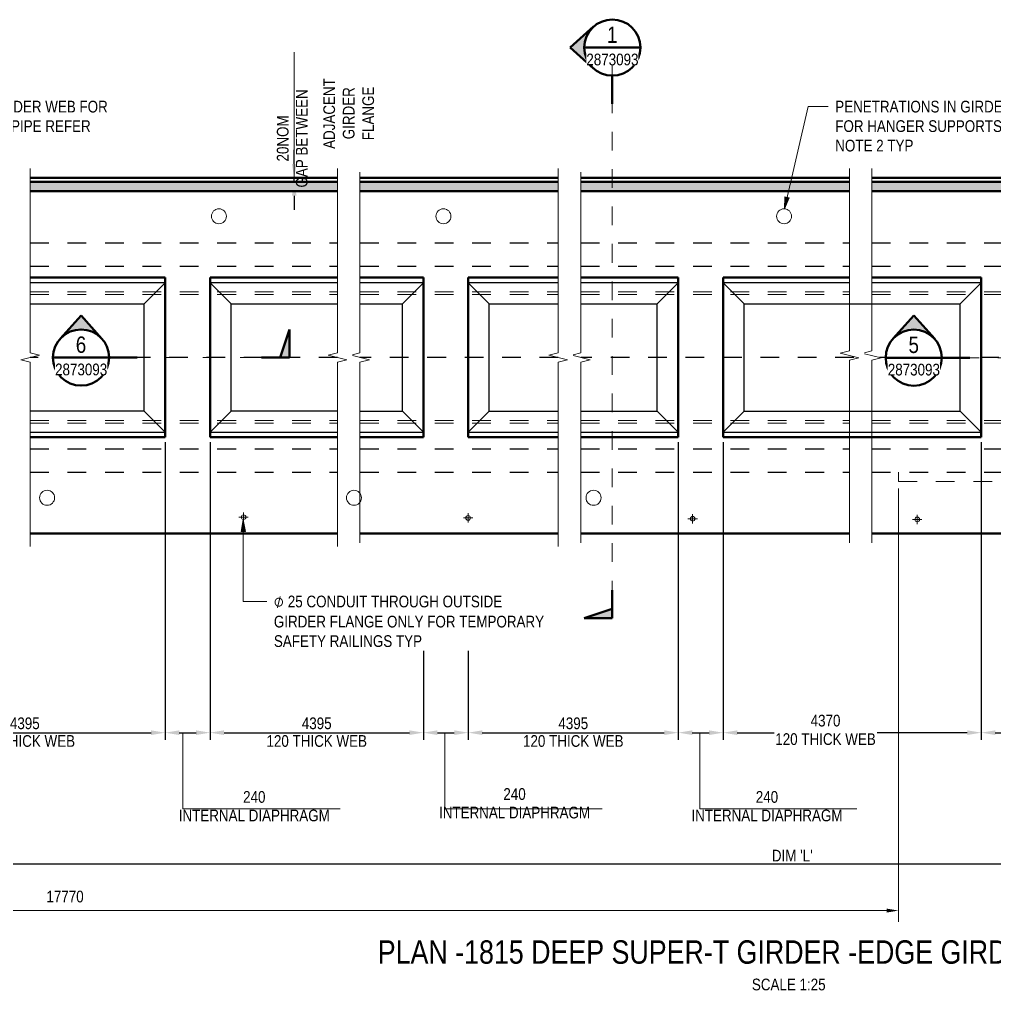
# Model space of a CAD drawing. Header units: metres. Extents: x 17.8 to 37.4, y 3.4 to 57.8.
# Drawn here: x 23.44 to 28.65, y 46.28 to 51.47 of the extents above; entities that cross this region are included whole.
import ezdxf

# ---------------------------------------------------------------- set-up
doc = ezdxf.new("R2010")
doc.units = ezdxf.units.M
for name, pattern in [('Dot_Section Line', [0.02, 0, -0.02]), ('JacobsCenter', [0.015, 0.009, -0.0015, 0.003, -0.0015]), ('JacobsDash', [0.0045, 0.003, -0.0015])]:
    doc.linetypes.add(name, pattern=pattern)
doc.layers.get('Defpoints').update_dxf_attribs({"color": 41})
for name, color, linetype, lineweight in [('A-ANNO-DIMS', 7, 'Continuous', 9), ('A-DETL', 7, 'Continuous', 13), ('A-DETL-GENF', 7, 'Continuous', 9), ('G-ANNO-SYMB', 7, 'Continuous', 9), ('G-ANNO-TEXT', 7, 'Continuous', 9)]:
    doc.layers.add(name, color=color, linetype=linetype, lineweight=lineweight)
doc.styles.add('Arial Narrow', font='ARIALN.TTF', dxfattribs={"height": 0.0625})
doc.styles.add('Arial Narrow_1', font='ARIALN.TTF', dxfattribs={"height": 0.125})
doc.styles.add('Arial Narrow_3', font='ARIALN.TTF', dxfattribs={"height": 0.0875})
doc.styles.add('Segoe UI Symbol', font='seguisym.ttf', dxfattribs={"height": 0.0625})
doc.dimstyles.new('____ddd____', dxfattribs={"dimscale": 0.3048, "dimtxt": 0.063964, "dimasz": 0.246063, "dimexe": 0.123031, "dimexo": 0.082021, "dimgap": 0.04101, "dimtad": 1, "dimdec": 0, "dimlfac": 1000, "dimzin": 0, "dimdsep": 46, "dimtxsty": 'Arial Narrow', "dimsah": 1, "dimcen": 0.09, "dimaunit": 1, "dimadec": 4, "dimazin": 0, "dimtfac": 1, "dimtdec": 4, "dimtix": 1, "dimtmove": 0, "dimatfit": 3, "dimfxl": 1, "dimtvp": 1, "dimtolj": 1, "dimtzin": 0, "dimarcsym": 2})
doc.dimstyles.new('____ddd_____1', dxfattribs={"dimscale": 0.3048, "dimtxt": 0.063964, "dimasz": 0.246063, "dimexe": 0.123031, "dimexo": 0.082021, "dimgap": 0.04101, "dimtad": 1, "dimdec": 0, "dimlfac": 1000, "dimzin": 0, "dimdsep": 46, "dimtxsty": 'Arial Narrow', "dimsah": 1, "dimcen": 0.09, "dimaunit": 1, "dimadec": 4, "dimazin": 0, "dimtfac": 1, "dimtdec": 4, "dimtix": 1, "dimtmove": 2, "dimatfit": 3, "dimfxl": 1, "dimtvp": 1, "dimtolj": 1, "dimtzin": 0, "dimarcsym": 2})
doc.dimstyles.new('Dimension_Standard_O__mm_', dxfattribs={"dimscale": 0.3048, "dimtxt": 0.063964, "dimasz": 0.205052, "dimexe": 0.19685, "dimexo": 0.123031, "dimgap": 0.123031, "dimtad": 1, "dimdec": 0, "dimlfac": 1000, "dimzin": 0, "dimdsep": 46, "dimtxsty": 'Arial Narrow', "dimsah": 1, "dimcen": 0.09, "dimaunit": 1, "dimadec": 4, "dimazin": 0, "dimtfac": 1, "dimtdec": 4, "dimtix": 1, "dimtmove": 0, "dimatfit": 3, "dimfxl": 1, "dimtvp": 1, "dimtfill": 1, "dimtolj": 1, "dimtzin": 0, "dimlwd": 18, "dimlwe": 18, "dimarcsym": 2})

# ---------------------------------------------------------------- blocks, each defined once
blk = doc.blocks.new('CS_DET_BreakLine_ViewScale - Std Break-5073521-DRG-2873092 - 1815 SUPER-T GIRDER_CONCRETE_EDGE GIRDERS_PLAN')
at = {"layer": 'A-DETL-GENF'}
for p, q in [((0.935, 0), (-0.05, 0)), ((0.9475, 0.05), (0.935, 0)), ((0.9725, -0.05), (0.9475, 0.05)), ((0.985, 0), (0.9725, -0.05)), ((1.97, 0), (0.985, 0))]:
    blk.add_line(p, q, dxfattribs=at)
blk = doc.blocks.new('CS_DET_BreakLine_ViewScale - Std Break-6796489-DRG-2873092 - 1815 SUPER-T GIRDER_CONCRETE_EDGE GIRDERS_PLAN')
at = {"layer": 'A-DETL-GENF'}
for p, q in [((-0.05, 0), (0.925, 0)), ((0.925, 0), (0.9375, -0.05)), ((0.9375, -0.05), (0.96, 0.0398)), ((0.965, 0.0398), (0.975, 0)), ((0.975, 0), (1.95, 0))]:
    blk.add_line(p, q, dxfattribs=at)
blk = doc.blocks.new('CS_DET_BreakLine_ViewScale - Std Break-6796490-DRG-2873092 - 1815 SUPER-T GIRDER_CONCRETE_EDGE GIRDERS_PLAN')
at = {"layer": 'A-DETL-GENF'}
for p, q in [((-0.05, 0), (0.925, 0)), ((0.925, 0), (0.9375, -0.05)), ((0.9375, -0.05), (0.9625, 0.05)), ((0.9625, 0.05), (0.975, 0)), ((0.975, 0), (1.95, 0))]:
    blk.add_line(p, q, dxfattribs=at)
blk = doc.blocks.new('CS_DET_BreakLine_ViewScale - Std Break-6796500-DRG-2873092 - 1815 SUPER-T GIRDER_CONCRETE_EDGE GIRDERS_PLAN')
at = {"layer": 'A-DETL-GENF'}
for p, q in [((-0.05, 0), (0.915, 0)), ((0.915, 0), (0.9275, -0.05)), ((0.9275, -0.05), (0.95, 0.0399)), ((0.955, 0.0399), (0.965, 0)), ((0.965, 0), (1.93, 0))]:
    blk.add_line(p, q, dxfattribs=at)
blk = doc.blocks.new('CS_DET_BreakLine_ViewScale - Std Break-6796501-DRG-2873092 - 1815 SUPER-T GIRDER_CONCRETE_EDGE GIRDERS_PLAN')
at = {"layer": 'A-DETL-GENF'}
for p, q in [((-0.05, 0), (0.935, 0)), ((0.935, 0), (0.9475, -0.05)), ((0.9475, -0.05), (0.9725, 0.05)), ((0.9725, 0.05), (0.985, 0)), ((0.985, 0), (1.97, 0))]:
    blk.add_line(p, q, dxfattribs=at)
blk = doc.blocks.new('DIMBLOCK13-DRG-2873092 - 1815 SUPER-T GIRDER_CONCRETE_EDGE GIRDERS_PLAN')
at = {"layer": 'A-ANNO-DIMS', "color": 0, "lineweight": -2, "transparency": 16777216}
for p, q in [((22.7161, 49.2083), (22.7161, 47.6169)), ((24.2161, 49.2083), (24.2161, 47.6169)), ((22.7911, 47.6544), (24.1411, 47.6544))]:
    blk.add_line(p, q, dxfattribs=at)
at = {"layer": 'A-ANNO-DIMS', "color": 0, "transparency": 16777216}
for points in [[(22.7911, 47.6669), (22.7911, 47.6419), (22.7161, 47.6544)], [(24.1411, 47.6669), (24.1411, 47.6419), (24.2161, 47.6544)]]:
    blk.add_solid(points, dxfattribs=at)
at = {"layer": 'Defpoints', "color": 0, "transparency": 16777216}
for p in [(22.7161, 49.2333), (24.2161, 49.2333), (24.2161, 47.6544)]:
    blk.add_point(p, dxfattribs=at)
at = {"layer": 'A-ANNO-DIMS', "color": 0, "transparency": 16777216, "char_height": 0.0625, "width": 0.645736, "attachment_point": 5, "style": 'Arial Narrow'}
for s, insert in [('\\A1;4395\u200e', (23.4661, 47.7041)), ('\\A1;120 THICK WEB', (23.4661, 47.6096))]:
    blk.add_mtext(s, dxfattribs=dict(at, insert=insert))
blk = doc.blocks.new('DIMBLOCK14-DRG-2873092 - 1815 SUPER-T GIRDER_CONCRETE_EDGE GIRDERS_PLAN')
at = {"layer": 'A-ANNO-DIMS', "color": 0, "lineweight": -2, "transparency": 16777216}
for p, q in [((24.2161, 49.2083), (24.2161, 47.6169)), ((24.4561, 49.2083), (24.4561, 47.6169)), ((24.2911, 47.6544), (24.3811, 47.6544))]:
    blk.add_line(p, q, dxfattribs=at)
at = {"layer": 'A-ANNO-DIMS', "color": 0, "transparency": 16777216}
for points in [[(24.2911, 47.6669), (24.2911, 47.6419), (24.2161, 47.6544)], [(24.3811, 47.6669), (24.3811, 47.6419), (24.4561, 47.6544)]]:
    blk.add_solid(points, dxfattribs=at)
at = {"layer": 'Defpoints', "color": 0, "transparency": 16777216}
for p in [(24.2161, 49.2333), (24.4561, 49.2333), (24.4561, 47.6544)]:
    blk.add_point(p, dxfattribs=at)
at = {"layer": 'A-ANNO-DIMS', "color": 0, "transparency": 16777216, "insert": (24.6924, 47.3105), "char_height": 0.0625, "width": 0.971041, "attachment_point": 5, "line_spacing_factor": 0.974696, "style": 'Arial Narrow'}
blk.add_mtext('\\A1;240', dxfattribs=at)
at = {"layer": 'A-ANNO-DIMS', "color": 0, "transparency": 16777216, "insert": (24.6924, 47.2115), "char_height": 0.0625, "width": 0.971041, "attachment_point": 5, "style": 'Arial Narrow'}
blk.add_mtext('\\A1;INTERNAL DIAPHRAGM', dxfattribs=at)
blk = doc.blocks.new('DIMBLOCK15-DRG-2873092 - 1815 SUPER-T GIRDER_CONCRETE_EDGE GIRDERS_PLAN')
at = {"layer": 'A-ANNO-DIMS', "color": 0, "lineweight": -2, "transparency": 16777216}
for p, q in [((24.4561, 49.2083), (24.4561, 47.6169)), ((25.5961, 48.0921), (25.5961, 47.6169)), ((24.5311, 47.6544), (25.5211, 47.6544))]:
    blk.add_line(p, q, dxfattribs=at)
at = {"layer": 'A-ANNO-DIMS', "color": 0, "transparency": 16777216}
for points in [[(24.5311, 47.6669), (24.5311, 47.6419), (24.4561, 47.6544)], [(25.5211, 47.6669), (25.5211, 47.6419), (25.5961, 47.6544)]]:
    blk.add_solid(points, dxfattribs=at)
at = {"layer": 'Defpoints', "color": 0, "transparency": 16777216}
for p in [(24.4561, 49.2333), (25.5961, 48.1171), (25.5961, 47.6544)]:
    blk.add_point(p, dxfattribs=at)
at = {"layer": 'A-ANNO-DIMS', "color": 0, "transparency": 16777216, "char_height": 0.0625, "width": 0.645736, "attachment_point": 5, "style": 'Arial Narrow'}
for s, insert in [('\\A1;4395\u200e', (25.0261, 47.7041)), ('\\A1;120 THICK WEB', (25.0261, 47.6096))]:
    blk.add_mtext(s, dxfattribs=dict(at, insert=insert))
blk = doc.blocks.new('DIMBLOCK16-DRG-2873092 - 1815 SUPER-T GIRDER_CONCRETE_EDGE GIRDERS_PLAN')
at = {"layer": 'A-ANNO-DIMS', "color": 0, "lineweight": -2, "transparency": 16777216}
for p, q in [((25.5961, 48.0921), (25.5961, 47.6169)), ((25.8361, 48.0921), (25.8361, 47.6169)), ((25.6711, 47.6544), (25.7611, 47.6544))]:
    blk.add_line(p, q, dxfattribs=at)
at = {"layer": 'A-ANNO-DIMS', "color": 0, "transparency": 16777216}
for points in [[(25.6711, 47.6669), (25.6711, 47.6419), (25.5961, 47.6544)], [(25.7611, 47.6669), (25.7611, 47.6419), (25.8361, 47.6544)]]:
    blk.add_solid(points, dxfattribs=at)
at = {"layer": 'Defpoints', "color": 0, "transparency": 16777216}
for p in [(25.5961, 48.1171), (25.8361, 48.1171), (25.8361, 47.6544)]:
    blk.add_point(p, dxfattribs=at)
at = {"layer": 'A-ANNO-DIMS', "color": 0, "transparency": 16777216, "insert": (26.0833, 47.326), "char_height": 0.0625, "width": 0.971041, "attachment_point": 5, "line_spacing_factor": 0.974696, "style": 'Arial Narrow'}
blk.add_mtext('\\A1;240', dxfattribs=at)
at = {"layer": 'A-ANNO-DIMS', "color": 0, "transparency": 16777216, "insert": (26.0833, 47.227), "char_height": 0.0625, "width": 0.971041, "attachment_point": 5, "style": 'Arial Narrow'}
blk.add_mtext('\\A1;INTERNAL DIAPHRAGM', dxfattribs=at)
blk = doc.blocks.new('DIMBLOCK17-DRG-2873092 - 1815 SUPER-T GIRDER_CONCRETE_EDGE GIRDERS_PLAN')
at = {"layer": 'A-ANNO-DIMS', "color": 0, "lineweight": -2, "transparency": 16777216}
for p, q in [((26.9581, 49.2083), (26.9581, 47.6169)), ((25.8361, 48.0921), (25.8361, 47.6169)), ((25.9111, 47.6544), (26.8831, 47.6544))]:
    blk.add_line(p, q, dxfattribs=at)
at = {"layer": 'A-ANNO-DIMS', "color": 0, "transparency": 16777216}
for points in [[(25.9111, 47.6669), (25.9111, 47.6419), (25.8361, 47.6544)], [(26.8831, 47.6669), (26.8831, 47.6419), (26.9581, 47.6544)]]:
    blk.add_solid(points, dxfattribs=at)
at = {"layer": 'Defpoints', "color": 0, "transparency": 16777216}
for p in [(26.9581, 49.2333), (25.8361, 48.1171), (26.9581, 47.6544)]:
    blk.add_point(p, dxfattribs=at)
at = {"layer": 'A-ANNO-DIMS', "color": 0, "transparency": 16777216, "char_height": 0.0625, "width": 0.645736, "attachment_point": 5, "style": 'Arial Narrow'}
for s, insert in [('\\A1;4395\u200e', (26.3971, 47.7041)), ('\\A1;120 THICK WEB', (26.3971, 47.6096))]:
    blk.add_mtext(s, dxfattribs=dict(at, insert=insert))
blk = doc.blocks.new('DIMBLOCK18-DRG-2873092 - 1815 SUPER-T GIRDER_CONCRETE_EDGE GIRDERS_PLAN')
at = {"layer": 'A-ANNO-DIMS', "color": 0, "lineweight": -2, "transparency": 16777216}
for p, q in [((26.9581, 49.2083), (26.9581, 47.6169)), ((27.1981, 49.2083), (27.1981, 47.6169)), ((27.0331, 47.6544), (27.1231, 47.6544))]:
    blk.add_line(p, q, dxfattribs=at)
at = {"layer": 'A-ANNO-DIMS', "color": 0, "transparency": 16777216}
for points in [[(27.0331, 47.6669), (27.0331, 47.6419), (26.9581, 47.6544)], [(27.1231, 47.6669), (27.1231, 47.6419), (27.1981, 47.6544)]]:
    blk.add_solid(points, dxfattribs=at)
at = {"layer": 'Defpoints', "color": 0, "transparency": 16777216}
for p in [(26.9581, 49.2333), (27.1981, 49.2333), (27.1981, 47.6544)]:
    blk.add_point(p, dxfattribs=at)
at = {"layer": 'A-ANNO-DIMS', "color": 0, "transparency": 16777216, "insert": (27.4322, 47.3105), "char_height": 0.0625, "width": 0.971041, "attachment_point": 5, "line_spacing_factor": 0.974696, "style": 'Arial Narrow'}
blk.add_mtext('\\A1;240', dxfattribs=at)
at = {"layer": 'A-ANNO-DIMS', "color": 0, "transparency": 16777216, "insert": (27.4322, 47.2115), "char_height": 0.0625, "width": 0.971041, "attachment_point": 5, "style": 'Arial Narrow'}
blk.add_mtext('\\A1;INTERNAL DIAPHRAGM', dxfattribs=at)
blk = doc.blocks.new('DIMBLOCK19-DRG-2873092 - 1815 SUPER-T GIRDER_CONCRETE_EDGE GIRDERS_PLAN')
at = {"layer": 'A-ANNO-DIMS', "color": 0, "lineweight": -2, "transparency": 16777216}
for p, q in [((27.1981, 49.2083), (27.1981, 47.6169)), ((28.5774, 49.2083), (28.5774, 47.6169)), ((27.2731, 47.6544), (27.4698, 47.6544)), ((28.5024, 47.6544), (28.0204, 47.6544))]:
    blk.add_line(p, q, dxfattribs=at)
at = {"layer": 'A-ANNO-DIMS', "color": 0, "transparency": 16777216}
for points in [[(27.2731, 47.6669), (27.2731, 47.6419), (27.1981, 47.6544)], [(28.5024, 47.6669), (28.5024, 47.6419), (28.5774, 47.6544)]]:
    blk.add_solid(points, dxfattribs=at)
at = {"layer": 'Defpoints', "color": 0, "transparency": 16777216}
for p in [(27.1981, 49.2333), (28.5774, 49.2333), (28.5774, 47.6544)]:
    blk.add_point(p, dxfattribs=at)
at = {"layer": 'A-ANNO-DIMS', "color": 0, "transparency": 16777216, "insert": (27.7451, 47.7185), "char_height": 0.0625, "width": 0.645736, "attachment_point": 5, "line_spacing_factor": 0.974696, "style": 'Arial Narrow'}
blk.add_mtext('\\A1;4370\u200e', dxfattribs=at)
at = {"layer": 'A-ANNO-DIMS', "color": 0, "transparency": 16777216, "insert": (27.7451, 47.6195), "char_height": 0.0625, "width": 0.645736, "attachment_point": 5, "style": 'Arial Narrow'}
blk.add_mtext('\\A1;120 THICK WEB', dxfattribs=at)
blk = doc.blocks.new('DIMBLOCK20-DRG-2873092 - 1815 SUPER-T GIRDER_CONCRETE_EDGE GIRDERS_PLAN')
at = {"layer": 'A-ANNO-DIMS', "color": 0, "lineweight": -2, "transparency": 16777216}
for p, q in [((28.5774, 49.2083), (28.5774, 47.6169)), ((28.9274, 49.2083), (28.9274, 47.6169)), ((28.6524, 47.6544), (28.8524, 47.6544))]:
    blk.add_line(p, q, dxfattribs=at)
at = {"layer": 'A-ANNO-DIMS', "color": 0, "transparency": 16777216}
for points in [[(28.6524, 47.6669), (28.6524, 47.6419), (28.5774, 47.6544)], [(28.8524, 47.6669), (28.8524, 47.6419), (28.9274, 47.6544)]]:
    blk.add_solid(points, dxfattribs=at)
at = {"layer": 'Defpoints', "color": 0, "transparency": 16777216}
for p in [(28.5774, 49.2333), (28.9274, 49.2333), (28.9274, 47.6544)]:
    blk.add_point(p, dxfattribs=at)
at = {"layer": 'A-ANNO-DIMS', "color": 0, "transparency": 16777216, "insert": (29.1239, 47.3105), "char_height": 0.0625, "width": 0.971041, "attachment_point": 5, "line_spacing_factor": 0.974696, "style": 'Arial Narrow'}
blk.add_mtext('\\A1;350', dxfattribs=at)
at = {"layer": 'A-ANNO-DIMS', "color": 0, "transparency": 16777216, "insert": (29.1239, 47.2115), "char_height": 0.0625, "width": 0.971041, "attachment_point": 5, "style": 'Arial Narrow'}
blk.add_mtext('\\A1;INTERNAL DIAPHRAGM', dxfattribs=at)
blk = doc.blocks.new('DIMBLOCK33-DRG-2873092 - 1815 SUPER-T GIRDER_CONCRETE_EDGE GIRDERS_PLAN')
at = {"layer": 'A-ANNO-DIMS', "color": 0, "lineweight": -2, "transparency": 16777216}
for p, q in [((19.2271, 49.6349), (19.2271, 46.9159)), ((35.9079, 49.6349), (35.9079, 46.9159)), ((19.3021, 46.9534), (35.8329, 46.9534))]:
    blk.add_line(p, q, dxfattribs=at)
at = {"layer": 'A-ANNO-DIMS', "color": 0, "transparency": 16777216}
for points in [[(19.3021, 46.9659), (19.3021, 46.9409), (19.2271, 46.9534)], [(35.8329, 46.9659), (35.8329, 46.9409), (35.9079, 46.9534)]]:
    blk.add_solid(points, dxfattribs=at)
at = {"layer": 'Defpoints', "color": 0, "transparency": 16777216}
for p in [(19.2271, 49.6599), (35.9079, 49.6599), (35.9079, 46.9534)]:
    blk.add_point(p, dxfattribs=at)
at = {"layer": 'A-ANNO-DIMS', "color": 0, "transparency": 16777216, "insert": (27.5675, 46.9972), "char_height": 0.0625, "width": 0.264386, "attachment_point": 5, "style": 'Arial Narrow'}
blk.add_mtext("\\A1;DIM 'L'", dxfattribs=at)
blk = doc.blocks.new('DIMBLOCK40-DRG-2873092 - 1815 SUPER-T GIRDER_CONCRETE_EDGE GIRDERS_PLAN')
at = {"layer": 'A-ANNO-DIMS', "color": 0, "lineweight": -2, "transparency": 16777216}
for p, q in [((24.9059, 50.6949), (24.9059, 50.7699)), ((24.8778, 50.6199), (24.9434, 50.6199)), ((24.8778, 50.5999), (24.9434, 50.5999)), ((24.9059, 50.5999), (24.9059, 50.6199)), ((24.9059, 50.5249), (24.9059, 50.4499))]:
    blk.add_line(p, q, dxfattribs=at)
at = {"layer": 'A-ANNO-DIMS', "color": 0, "transparency": 16777216}
for points in [[(24.8934, 50.6949), (24.9184, 50.6949), (24.9059, 50.6199)], [(24.8934, 50.5249), (24.9184, 50.5249), (24.9059, 50.5999)]]:
    blk.add_solid(points, dxfattribs=at)
at = {"layer": 'Defpoints', "color": 0, "transparency": 16777216}
for p in [(24.8528, 50.6199), (24.8528, 50.5999), (24.9059, 50.6199)]:
    blk.add_point(p, dxfattribs=at)
at = {"layer": 'A-ANNO-DIMS', "color": 0, "transparency": 16777216, "insert": (24.8956, 50.8311), "char_height": 0.0625, "width": 0.631116, "attachment_point": 5, "rotation": 90, "line_spacing_factor": 0.974696, "style": 'Arial Narrow'}
blk.add_mtext('\\A1;20NOM\\PGAP BETWEEN', dxfattribs=at)
blk = doc.blocks.new('Drafting View - sectionTail-4870194-DRG-2873092 - 1815 SUPER-T GIRDER_CONCRETE_EDGE GIRDERS_PLAN')
at = {"layer": 'G-ANNO-SYMB'}
blk.add_hatch(color=256, dxfattribs=at).paths.add_polyline_path([(-0.006, 0.006), (-0.004, 0), (-0.006, 0)])
at = {"layer": 'G-ANNO-SYMB', "lineweight": 50}
for p, q in [((-0.006, 0.006), (-0.006, 0)), ((-0.004, 0), (-0.006, 0.006)), ((-0.006, 0), (-0.004, 0)), ((-0.006, 0), (0, 0))]:
    blk.add_line(p, q, dxfattribs=at)
blk = doc.blocks.new('Drafting View - SectionHead-4898858-DRG-2873092 - 1815 SUPER-T GIRDER_CONCRETE_EDGE GIRDERS_PLAN')
at = {"layer": 'G-ANNO-SYMB'}
h = blk.add_hatch(color=256, dxfattribs=at)
edge = h.paths.add_edge_path()
edge.add_line((-0.002, 0.009), (0.00247, 0.004))
edge.add_arc((-0.002, 0), 0.006, 41.8277, 138.1723)
edge.add_line((-0.00647, 0.004), (-0.002, 0.009))
at = {"layer": 'G-ANNO-SYMB', "lineweight": 50}
for p, q in [((-0.002, 0.009), (-0.00647, 0.004)), ((0.00247, 0.004), (-0.002, 0.009)), ((0.004, 0), (0.01, 0))]:
    blk.add_line(p, q, dxfattribs=at)
for start, end in [(360, 180), (180, 360)]:
    blk.add_arc((-0.002, 0), 0.006, start, end, dxfattribs=at)
blk = doc.blocks.new('DIMBLOCK85-DRG-2873092 - 1815 SUPER-T GIRDER_CONCRETE_EDGE GIRDERS_PLAN')
at = {"layer": 'A-ANNO-DIMS', "color": 0, "lineweight": 18, "transparency": 16777216}
for p, q in [((19.2271, 49.6224), (19.2271, 46.6434)), ((28.1351, 48.9589), (28.1351, 46.6434)), ((19.2896, 46.7034), (28.0726, 46.7034))]:
    blk.add_line(p, q, dxfattribs=at)
at = {"layer": 'A-ANNO-DIMS', "color": 0, "transparency": 16777216}
for points in [[(19.2896, 46.7138), (19.2896, 46.693), (19.2271, 46.7034)], [(28.0726, 46.7138), (28.0726, 46.693), (28.1351, 46.7034)]]:
    blk.add_solid(points, dxfattribs=at)
at = {"layer": 'Defpoints', "color": 0, "transparency": 16777216}
for p in [(19.2271, 49.6599), (28.1351, 48.9964), (28.1351, 46.7034)]:
    blk.add_point(p, dxfattribs=at)
at = {"layer": 'A-ANNO-DIMS', "color": 0, "lineweight": 18, "transparency": 16777216, "insert": (23.6811, 46.7781), "char_height": 0.0625, "width": 0.237582, "attachment_point": 5, "style": 'Arial Narrow', "bg_fill": 3, "box_fill_scale": 1.1, "bg_fill_color": 256, "bg_fill_true_color": 13158600, "bg_fill_transparency": 0}
blk.add_mtext('\\A1;17770\u200e', dxfattribs=at)

msp = doc.modelspace()

# ---------------------------------------------------------------- hatches: boundary and pattern name
at = {"layer": 'A-DETL-GENF', "true_color": 0xd8d8d8}
msp.add_hatch(color=254, dxfattribs=at).paths.add_polyline_path([(25.1374195, 50.5499406), (25.1374195, 50.5999406), (23.4947787, 50.5999406), (23.4947787, 50.5499406), (23.5447787, 50.5499406)])
h = msp.add_hatch(color=254, dxfattribs=at)
h.paths.add_polyline_path([(27.873264, 50.5499406), (27.873264, 50.5999406), (26.4370288, 50.5999406), (26.4370288, 50.5499406)])
h.paths.add_polyline_path([(25.6062291, 50.5499406), (26.3171045, 50.5499406), (26.3171045, 50.5999406), (25.2573438, 50.5999406), (25.2573438, 50.5499406)])
h.paths.add_polyline_path([(29.511597, 50.5499406), (29.511597, 50.5999406), (27.9931117, 50.5999406), (27.9931117, 50.5499406), (28.4971666, 50.5499406)])
at = {"layer": 'G-ANNO-TEXT'}
for points in [[(27.525073, 50.4554887), (27.5500202, 50.513844), (27.5285571, 50.5188572)], [(24.6337917, 48.7926584), (24.6227713, 48.7301584), (24.6448121, 48.7301584)]]:
    msp.add_hatch(color=256, dxfattribs=at).paths.add_polyline_path(points)

# ---------------------------------------------------------------- linework, layer by layer
at = {"layer": 'A-DETL', "lineweight": 18}
for p, q in [((24.9061803, 50.6199406), (24.9061803, 51.2919776)), ((24.3107084, 47.6531333), (24.3107084, 47.2481333)), ((25.7107084, 47.6531333), (25.7107084, 47.2481333)), ((27.0727191, 47.6531333), (27.0727191, 47.2481333)), ((24.3107084, 47.2481333), (25.1507084, 47.2481333)), ((25.7107084, 47.2481333), (26.5507084, 47.2481333)), ((27.0727191, 47.2481333), (27.9127191, 47.2481333))]:
    msp.add_line(p, q, dxfattribs=at)
at = {"layer": 'A-DETL', "lineweight": 50}
for p, q in [((23.4947787, 50.6199406), (25.1374195, 50.6199406)), ((23.4947787, 50.5999406), (25.1374195, 50.5999406)), ((25.2573438, 50.6199406), (26.3171045, 50.6199406)), ((25.2573438, 50.5999406), (26.3171045, 50.5999406)), ((26.4370288, 50.6199406), (27.873264, 50.6199406)), ((26.4370288, 50.5999406), (27.873264, 50.5999406)), ((27.9931117, 50.6199406), (29.511597, 50.6199406)), ((27.9931117, 50.5999406), (29.511597, 50.5999406)), ((25.1374195, 50.5499406), (23.4947787, 50.5499406)), ((26.3171045, 50.5499406), (25.2573438, 50.5499406)), ((27.873264, 50.5499406), (26.4370288, 50.5499406)), ((29.511597, 50.5499406), (27.9931117, 50.5499406)), ((24.2160991, 50.0869387), (23.4947787, 50.0869387)), ((24.2160991, 49.2332725), (24.2160991, 50.0869387)), ((25.1374195, 50.0869387), (24.4560991, 50.0869387)), ((24.4560991, 50.0869387), (24.4560991, 49.2332725)), ((25.5960991, 50.0869387), (25.2573438, 50.0869387)), ((25.5960991, 49.2332725), (25.5960991, 50.0869387)), ((25.8360991, 50.0869387), (25.8360991, 49.2332725)), ((26.3171045, 50.0869387), (25.8360991, 50.0869387)), ((26.9581098, 50.0869387), (26.4370288, 50.0869387)), ((26.9581098, 49.2332725), (26.9581098, 50.0869387)), ((27.873264, 50.0869387), (27.1981098, 50.0869387)), ((27.1981098, 50.0869387), (27.1981098, 49.2332725)), ((28.5773544, 50.0869387), (27.9931117, 50.0869387)), ((28.5773544, 49.2332725), (28.5773544, 50.0869387)), ((23.4947787, 49.2332725), (24.2160991, 49.2332725)), ((24.4560991, 49.2332725), (25.1374195, 49.2332725)), ((25.2573438, 49.2332725), (25.5960991, 49.2332725)), ((25.8360991, 49.2332725), (26.3171045, 49.2332725)), ((26.4370288, 49.2332725), (26.9581098, 49.2332725)), ((27.1981098, 49.2332725), (28.5773544, 49.2332725)), ((23.4947787, 48.7199406), (25.1374195, 48.7199406)), ((25.2573438, 48.7199406), (26.3171045, 48.7199406)), ((26.4370288, 48.7199406), (27.873264, 48.7199406)), ((27.9931117, 48.7199406), (29.511597, 48.7199406))]:
    msp.add_line(p, q, dxfattribs=at)
at = {"layer": 'A-DETL', "lineweight": 25}
for p, q in [((25.8230727, 50.5499406), (25.8230727, 50.5549406)), ((24.2160991, 50.0592402), (23.4947787, 50.0592402)), ((24.1040991, 49.947365), (24.2160991, 50.0592402)), ((25.1374195, 50.0592402), (24.4560991, 50.0592402)), ((24.4560991, 50.0592402), (24.5680991, 49.947365)), ((25.5960991, 50.0592402), (25.2573438, 50.0592402)), ((25.4840991, 49.947365), (25.5960991, 50.0592402)), ((25.8360991, 50.0592402), (25.9480991, 49.947365)), ((26.3171045, 50.0592402), (25.8360991, 50.0592402)), ((26.9581098, 50.0592402), (26.4370288, 50.0592402)), ((26.8461098, 49.947365), (26.9581098, 50.0592402)), ((27.873264, 50.0592402), (27.1981098, 50.0592402)), ((27.1981098, 50.0592402), (27.3101098, 49.947365)), ((28.5773544, 50.0592402), (27.9931117, 50.0592402)), ((28.4653544, 49.947365), (28.5773544, 50.0592402)), ((23.4947787, 49.947365), (24.1040991, 49.947365)), ((24.1040991, 49.3725161), (24.1040991, 49.947365)), ((24.5680991, 49.3725161), (24.5680991, 49.947365)), ((24.5680991, 49.947365), (25.1374195, 49.947365)), ((25.2573438, 49.947365), (25.4840991, 49.947365)), ((25.4840991, 49.3725161), (25.4840991, 49.947365)), ((25.9480991, 49.3725161), (25.9480991, 49.947365)), ((25.9480991, 49.947365), (26.3171045, 49.947365)), ((26.4370288, 49.947365), (26.8461098, 49.947365)), ((26.8461098, 49.3725161), (26.8461098, 49.947365)), ((27.3101098, 49.3725161), (27.3101098, 49.947365)), ((27.3101098, 49.947365), (28.4653544, 49.947365)), ((28.4653544, 49.3725161), (28.4653544, 49.947365)), ((24.1040991, 49.3725161), (23.4947787, 49.3725161)), ((24.2160991, 49.260641), (24.1040991, 49.3725161)), ((24.5680991, 49.3725161), (24.4560991, 49.260641)), ((25.1374195, 49.3725161), (24.5680991, 49.3725161)), ((25.2573438, 49.3725161), (25.4840991, 49.3725161)), ((25.5960991, 49.260641), (25.4840991, 49.3725161)), ((25.9480991, 49.3725161), (25.8360991, 49.260641)), ((25.9480991, 49.3725161), (26.3171045, 49.3725161)), ((26.4370288, 49.3725161), (26.8461098, 49.3725161)), ((26.9581098, 49.260641), (26.8461098, 49.3725161)), ((27.3101098, 49.3725161), (27.1981098, 49.260641)), ((27.3101098, 49.3725161), (28.4653544, 49.3725161)), ((28.5773544, 49.260641), (28.4653544, 49.3725161)), ((23.4947787, 49.260641), (24.2160991, 49.260641)), ((24.4560991, 49.260641), (25.1374195, 49.260641)), ((25.2573438, 49.260641), (25.5960991, 49.260641)), ((25.8360991, 49.260641), (26.3171045, 49.260641)), ((26.4370288, 49.260641), (26.9581098, 49.260641)), ((27.1981098, 49.260641), (28.5773544, 49.260641))]:
    msp.add_line(p, q, dxfattribs=at)
at = {"layer": 'A-DETL', "linetype": 'JacobsDash', "lineweight": 25}
for p, q in [((23.4947787, 50.2734406), (25.1374195, 50.2734406)), ((25.2573438, 50.2734406), (26.3171045, 50.2734406)), ((26.4370288, 50.2734406), (27.873264, 50.2734406)), ((27.9931117, 50.2734406), (29.511597, 50.2734406)), ((23.4947787, 50.1483338), (25.1374195, 50.1483338)), ((25.2573438, 50.1483338), (26.3171045, 50.1483338)), ((26.4370288, 50.1483338), (27.873264, 50.1483338)), ((27.9931117, 50.1483338), (29.511597, 50.1483338)), ((23.4947787, 49.1715474), (25.1374195, 49.1715474)), ((25.2573438, 49.1715474), (26.3171045, 49.1715474)), ((26.4370288, 49.1715474), (27.873264, 49.1715474)), ((27.9931117, 49.1715474), (29.511597, 49.1715474)), ((23.4947787, 49.0464406), (25.1374195, 49.0464406)), ((25.2573438, 49.0464406), (26.3171045, 49.0464406)), ((26.4370288, 49.0464406), (27.873264, 49.0464406)), ((27.9931117, 49.0464406), (29.511597, 49.0464406))]:
    msp.add_line(p, q, dxfattribs=at)
at = {"layer": 'A-DETL', "color": 8, "linetype": 'JacobsDash', "lineweight": 18, "true_color": 0x808080}
for p, q in [((23.4947787, 50.0114826), (25.1374195, 50.0114826)), ((23.4947787, 49.9972565), (25.1374195, 49.9972565)), ((25.2573438, 50.0114826), (26.3171045, 50.0114826)), ((25.2573438, 49.9972565), (26.3171045, 49.9972565)), ((26.4370288, 50.0114826), (27.873264, 50.0114826)), ((26.4370288, 49.9972565), (27.873264, 49.9972565)), ((27.9931117, 50.0114826), (29.511597, 50.0114826)), ((27.9931117, 49.9972565), (29.511597, 49.9972565)), ((23.4947787, 49.3229548), (25.1374195, 49.3229548)), ((23.4947787, 49.3087287), (25.1374195, 49.3087287)), ((25.2573438, 49.3229548), (26.3171045, 49.3229548)), ((25.2573438, 49.3087287), (26.3171045, 49.3087287)), ((26.4370288, 49.3229548), (27.873264, 49.3229548)), ((26.4370288, 49.3087287), (27.873264, 49.3087287)), ((27.9931117, 49.3229548), (29.511597, 49.3229548)), ((27.9931117, 49.3087287), (29.511597, 49.3087287))]:
    msp.add_line(p, q, dxfattribs=at)
at = {"layer": 'A-DETL', "linetype": 'JacobsCenter', "lineweight": 25}
for p, q in [((25.1374195, 49.6599406), (23.4947787, 49.6599406)), ((26.3171045, 49.6599406), (25.2573439, 49.6599406)), ((27.8971785, 49.6599406), (26.4370288, 49.6599406)), ((29.471597, 49.6599406), (28.0331117, 49.6599406))]:
    msp.add_line(p, q, dxfattribs=at)
at = {"layer": 'A-DETL', "color": 143, "linetype": 'JacobsDash', "lineweight": 18, "true_color": 0x78aac8}
for p, q in [((28.1351027, 49.0464406), (28.1351027, 48.9964406)), ((28.1351027, 48.9964406), (29.511597, 48.9964406))]:
    msp.add_line(p, q, dxfattribs=at)
at = {"layer": 'A-DETL', "linetype": 'JacobsCenter', "lineweight": 9}
for p, q in [((24.6351236, 48.8314727), (24.6351236, 48.7814727)), ((25.8351166, 48.8273757), (25.8351166, 48.7773757)), ((27.0351096, 48.8232788), (27.0351096, 48.7732788)), ((24.6101238, 48.806473), (24.6601238, 48.806473)), ((25.8101168, 48.802376), (25.8601168, 48.802376)), ((27.0101098, 48.798279), (27.0601098, 48.798279)), ((28.2101028, 48.794182), (28.2601028, 48.794182)), ((28.2351027, 48.8191818), (28.2351027, 48.7691818))]:
    msp.add_line(p, q, dxfattribs=at)
at = {"layer": 'A-DETL'}
for centre in [(24.5033484, 50.4149406), (25.7033484, 50.4149406), (27.5236883, 50.4149406), (23.5853208, 48.9099406), (25.2253208, 48.9099406), (26.5053208, 48.9099406)]:
    msp.add_circle(centre, 0.04, dxfattribs=at)
at = {"layer": 'A-DETL', "lineweight": 18}
for centre in [(24.6351237, 48.8064735), (25.8351167, 48.8023765), (27.0351098, 48.7982795), (28.2351028, 48.7941825)]:
    msp.add_circle(centre, 0.0125, dxfattribs=at)
at = {"layer": 'G-ANNO-SYMB', "lineweight": 50}
for p, q in [((26.4558331, 51.3169451), (26.7558331, 51.3169451)), ((23.6167498, 49.6599406), (23.9167498, 49.6599406)), ((28.066715, 49.6591082), (28.366715, 49.6591082))]:
    msp.add_line(p, q, dxfattribs=at)
at = {"layer": 'G-ANNO-SYMB', "color": 7, "linetype": 'Dot_Section Line', "true_color": 0xffffff}
for p, q in [((26.6058331, 51.2669451), (26.6058331, 48.4160972)), ((23.8167498, 49.6599406), (24.730164, 49.6599406)), ((28.266715, 49.6591082), (29.2194151, 49.6591082))]:
    msp.add_line(p, q, dxfattribs=at)
at = {"layer": 'G-ANNO-TEXT'}
for p, q in [((27.525073, 50.4554887), (27.6525277, 51.001164)), ((27.6525277, 51.001164), (27.7596041, 51.001164)), ((27.5285571, 50.5188572), (27.525073, 50.4554887)), ((27.525073, 50.4554887), (27.5500202, 50.513844)), ((27.5500202, 50.513844), (27.5285571, 50.5188572)), ((24.6337917, 48.7926584), (24.6227713, 48.7301584)), ((24.6448121, 48.7301584), (24.6337917, 48.7926584)), ((24.6337917, 48.7926584), (24.6337917, 48.3556845)), ((24.6227713, 48.7301584), (24.6448121, 48.7301584)), ((24.6337917, 48.3556845), (24.7596831, 48.3556845))]:
    msp.add_line(p, q, dxfattribs=at)

# ---------------------------------------------------------------- block references
at = {"layer": 'A-DETL-GENF'}
for name, p, rotation in [('CS_DET_BreakLine_ViewScale - Std Break-5073521-DRG-2873092 - 1815 SUPER-T GIRDER_CONCRETE_EDGE GIRDERS_PLAN', (23.4947787, 50.6199406), 270.0000000000006), ('CS_DET_BreakLine_ViewScale - Std Break-6796501-DRG-2873092 - 1815 SUPER-T GIRDER_CONCRETE_EDGE GIRDERS_PLAN', (25.1374195, 50.6199406), 269.9999999999994), ('CS_DET_BreakLine_ViewScale - Std Break-6796500-DRG-2873092 - 1815 SUPER-T GIRDER_CONCRETE_EDGE GIRDERS_PLAN', (25.2573438, 48.7199406), 89.99999999999984), ('CS_DET_BreakLine_ViewScale - Std Break-6796501-DRG-2873092 - 1815 SUPER-T GIRDER_CONCRETE_EDGE GIRDERS_PLAN', (26.3171045, 50.6199406), 269.9999999999994), ('CS_DET_BreakLine_ViewScale - Std Break-6796500-DRG-2873092 - 1815 SUPER-T GIRDER_CONCRETE_EDGE GIRDERS_PLAN', (26.4370288, 48.7199406), 89.99999999999984), ('CS_DET_BreakLine_ViewScale - Std Break-6796490-DRG-2873092 - 1815 SUPER-T GIRDER_CONCRETE_EDGE GIRDERS_PLAN', (27.873264, 50.6199406), 269.9999999999994), ('CS_DET_BreakLine_ViewScale - Std Break-6796489-DRG-2873092 - 1815 SUPER-T GIRDER_CONCRETE_EDGE GIRDERS_PLAN', (27.9931117, 48.7199406), 89.99999999999984)]:
    msp.add_blockref(name, p, dxfattribs=dict(at, rotation=rotation))
at = {"layer": 'G-ANNO-SYMB', "lineweight": 50, "extrusion": (0, 0, -1), "xscale": 24.99999999999999, "yscale": 24.99999999999999, "zscale": 24.99999999999999, "rotation": 270.0000000000005}
msp.add_blockref('Drafting View - SectionHead-4898858-DRG-2873092 - 1815 SUPER-T GIRDER_CONCRETE_EDGE GIRDERS_PLAN', (-26.6058331, 51.2669451), dxfattribs=at)
at = {"layer": 'G-ANNO-SYMB', "lineweight": 50, "xscale": 24.99999999999999, "yscale": 24.99999999999999, "zscale": 24.99999999999999}
for p in [(23.8167498, 49.6599406), (28.266715, 49.6591082)]:
    msp.add_blockref('Drafting View - SectionHead-4898858-DRG-2873092 - 1815 SUPER-T GIRDER_CONCRETE_EDGE GIRDERS_PLAN', p, dxfattribs=at)
at = {"layer": 'G-ANNO-SYMB', "lineweight": 50, "extrusion": (0, 0, -1), "xscale": 24.99999999999999, "yscale": 24.99999999999999, "zscale": 24.99999999999999}
msp.add_blockref('Drafting View - sectionTail-4870194-DRG-2873092 - 1815 SUPER-T GIRDER_CONCRETE_EDGE GIRDERS_PLAN', (-24.730164, 49.6599406), dxfattribs=at)
at = {"layer": 'G-ANNO-SYMB', "lineweight": 50, "xscale": 24.99999999999999, "yscale": 24.99999999999999, "zscale": 24.99999999999999, "rotation": 89.99999999999937}
msp.add_blockref('Drafting View - sectionTail-4870194-DRG-2873092 - 1815 SUPER-T GIRDER_CONCRETE_EDGE GIRDERS_PLAN', (26.6058331, 48.4160972), dxfattribs=at)

# ---------------------------------------------------------------- texts
at = {"layer": 'G-ANNO-TEXT', "char_height": 0.0625, "attachment_point": 1, "rotation": 90, "style": 'Arial Narrow', "bg_fill": 3, "box_fill_scale": 1, "bg_fill_color": 256, "bg_fill_transparency": 0}
for s, insert in [('ADJACENT ', (25.0614055, 50.775335)), ('GIRDER ', (25.1655852, 50.826598)), ('FLANGE', (25.2697649, 50.8216371))]:
    msp.add_mtext(s, dxfattribs=dict(at, insert=insert))
at = {"layer": 'G-ANNO-TEXT', "attachment_point": 1, "bg_fill": 3, "box_fill_scale": 1, "bg_fill_color": 256, "bg_fill_transparency": 0}
for s, insert, char_height, style in [('PENETRATION IN GIRDER WEB FOR ', (22.6566576, 51.032414), 0.0625, 'Arial Narrow'), ('PENETRATIONS IN GIRDER FLANGE ', (27.7971041, 51.032414), 0.0625, 'Arial Narrow'), ('DRAINAGE OUTFALL PIPE REFER ', (22.6566576, 50.9282343), 0.0625, 'Arial Narrow'), ('FOR HANGER SUPPORTS REFER ', (27.7971041, 50.9282343), 0.0625, 'Arial Narrow'), ('NOTE 2 TYP', (27.7971041, 50.8240546), 0.0625, 'Arial Narrow'), ('PLAN -1815 DEEP SUPER-T GIRDER -EDGE GIRDER GIR232115', (25.3523895, 46.544326), 0.125, 'Arial Narrow_1'), ('SCALE 1:25', (27.3516395, 46.3394886), 0.0625, 'Arial Narrow')]:
    msp.add_mtext(s, dxfattribs=dict(at, insert=insert, char_height=char_height, style=style))
at = {"layer": 'G-ANNO-TEXT', "char_height": 0.0625, "attachment_point": 1, "bg_fill": 3, "box_fill_scale": 1, "bg_fill_color": 256, "bg_fill_true_color": 13158600, "bg_fill_transparency": 0}
for s, insert, style in [('\\fSegoe UI Symbol|b0|i0|c254|p34|;⌀', (24.7971831, 48.3869345), 'Segoe UI Symbol'), ('GIRDER FLANGE ONLY FOR TEMPORARY ', (24.7971831, 48.2794476), 'Arial Narrow'), ('SAFETY RAILINGS TYP', (24.7971831, 48.1752679), 'Arial Narrow')]:
    msp.add_mtext(s, dxfattribs=dict(at, insert=insert, style=style))

# ---------------------------------------------------------------- dimensions: what is measured, and where the dimension line sits
at = {"layer": 'A-ANNO-DIMS'}
dim = msp.add_linear_dim(base=(24.9058826, 50.6199406), p1=(24.8528496, 50.5999406), p2=(24.8528496, 50.6199406), angle=90, text='<>\\XGAP BETWEEN', dimstyle='____ddd_____1', override={"dimpost": '<>NOM', "dimfxl": 0.02}, dxfattribs=at)
dim.commit()
dim.dimension.update_dxf_attribs({"geometry": 'DIMBLOCK40-DRG-2873092 - 1815 SUPER-T GIRDER_CONCRETE_EDGE GIRDERS_PLAN', "text_midpoint": (24.8955793, 50.831098), "dimtype": 160, "text_rotation": 90})
dim = msp.add_linear_dim(base=(24.2160991, 47.654393), p1=(22.7160991, 49.2332725), p2=(24.2160991, 49.2332725), text='4395\u200e\\X120 THICK WEB', dimstyle='____ddd____', override={"dimpost": '<>', "dimfxl": 1.5}, dxfattribs=at)
dim.commit()
dim.dimension.update_dxf_attribs({"geometry": 'DIMBLOCK13-DRG-2873092 - 1815 SUPER-T GIRDER_CONCRETE_EDGE GIRDERS_PLAN', "text_midpoint": (23.4660991, 47.654393)})
for base, p1, p2, text, override, picture, middle in [((27.1981098, 47.654393), (26.9581098, 49.2332725), (27.1981098, 49.2332725), '<>\\XINTERNAL DIAPHRAGM', {"dimpost": '<>', "dimfxl": 0.24}, 'DIMBLOCK18-DRG-2873092 - 1815 SUPER-T GIRDER_CONCRETE_EDGE GIRDERS_PLAN', (27.4321893, 47.256296)), ((28.5773544, 47.654393), (27.1981098, 49.2332725), (28.5773544, 49.2332725), '4370\u200e\\X120 THICK WEB', {"dimpost": '<>', "dimfxl": 1.379245}, 'DIMBLOCK19-DRG-2873092 - 1815 SUPER-T GIRDER_CONCRETE_EDGE GIRDERS_PLAN', (27.7450996, 47.6643352)), ((28.9273544, 47.654393), (28.5773544, 49.2332725), (28.9273544, 49.2332725), '<>\\XINTERNAL DIAPHRAGM', {"dimpost": '<>', "dimfxl": 0.35}, 'DIMBLOCK20-DRG-2873092 - 1815 SUPER-T GIRDER_CONCRETE_EDGE GIRDERS_PLAN', (29.1238773, 47.256296))]:
    dim = msp.add_linear_dim(base=base, p1=p1, p2=p2, text=text, dimstyle='____ddd_____1', override=override, dxfattribs=at)
    dim.commit()
    dim.dimension.update_dxf_attribs({"geometry": picture, "text_midpoint": middle, "dimtype": 160})

# ---------------------------------------------------------------- next in the draw order: texts
at = {"layer": 'G-ANNO-SYMB', "insert": (26.5776976, 51.4293687), "char_height": 0.0875, "attachment_point": 1, "style": 'Arial Narrow_3', "bg_fill": 3, "box_fill_scale": 1, "bg_fill_color": 256, "bg_fill_transparency": 0}
msp.add_mtext('1', dxfattribs=at)
at = {"layer": 'G-ANNO-SYMB', "insert": (26.4669476, 51.2843532), "char_height": 0.0625, "attachment_point": 1, "style": 'Arial Narrow', "bg_fill": 3, "box_fill_scale": 1, "bg_fill_color": 256, "bg_fill_true_color": 13158600, "bg_fill_transparency": 0}
msp.add_mtext('2873093', dxfattribs=at)
at = {"layer": 'G-ANNO-TEXT', "insert": (24.8715972, 48.3869345), "char_height": 0.0625, "attachment_point": 1, "style": 'Arial Narrow', "bg_fill": 3, "box_fill_scale": 1, "bg_fill_color": 256, "bg_fill_true_color": 13158600, "bg_fill_transparency": 0}
msp.add_mtext('25 CONDUIT THROUGH OUTSIDE ', dxfattribs=at)

# ---------------------------------------------------------------- next in the draw order: dimensions: what is measured, and where the dimension line sits
at = {"layer": 'A-ANNO-DIMS'}
dim = msp.add_linear_dim(base=(25.8360991, 47.654393), p1=(25.5960991, 48.1171374), p2=(25.8360991, 48.1171374), text='<>\\XINTERNAL DIAPHRAGM', dimstyle='____ddd_____1', override={"dimpost": '<>', "dimfxl": 0.24}, dxfattribs=at)
dim.commit()
dim.dimension.update_dxf_attribs({"geometry": 'DIMBLOCK16-DRG-2873092 - 1815 SUPER-T GIRDER_CONCRETE_EDGE GIRDERS_PLAN', "text_midpoint": (26.0833482, 47.2717996), "dimtype": 160})

# ---------------------------------------------------------------- next in the draw order: dimensions: what is measured, and where the dimension line sits
for base, p1, p2, text, override, picture, middle in [((35.9079433, 46.9533826), (19.2270977, 49.6599406), (35.9079433, 49.6599406), "DIM 'L'", {"dimpost": '<>', "dimfxl": 16.680846}, 'DIMBLOCK33-DRG-2873092 - 1815 SUPER-T GIRDER_CONCRETE_EDGE GIRDERS_PLAN', (27.5675205, 46.9971539)), ((25.5960991, 47.654393), (24.4560991, 49.2332725), (25.5960991, 48.1171374), '4395\u200e\\X120 THICK WEB', {"dimpost": '<>', "dimfxl": 1.595418}, 'DIMBLOCK15-DRG-2873092 - 1815 SUPER-T GIRDER_CONCRETE_EDGE GIRDERS_PLAN', (25.0260991, 47.654393)), ((26.9581098, 47.654393), (25.8360991, 48.1171374), (26.9581098, 49.2332725), '4395\u200e\\X120 THICK WEB', {"dimpost": '<>', "dimfxl": 1.582614}, 'DIMBLOCK17-DRG-2873092 - 1815 SUPER-T GIRDER_CONCRETE_EDGE GIRDERS_PLAN', (26.3971045, 47.654393))]:
    dim = msp.add_linear_dim(base=base, p1=p1, p2=p2, text=text, dimstyle='____ddd____', override=override, dxfattribs=at)
    dim.commit()
    dim.dimension.update_dxf_attribs({"geometry": picture, "text_midpoint": middle})
dim = msp.add_linear_dim(base=(24.4560991, 47.654393), p1=(24.2160991, 49.2332725), p2=(24.4560991, 49.2332725), text='<>\\XINTERNAL DIAPHRAGM', dimstyle='____ddd_____1', override={"dimpost": '<>', "dimfxl": 0.24}, dxfattribs=at)
dim.commit()
dim.dimension.update_dxf_attribs({"geometry": 'DIMBLOCK14-DRG-2873092 - 1815 SUPER-T GIRDER_CONCRETE_EDGE GIRDERS_PLAN', "text_midpoint": (24.6923736, 47.256296), "dimtype": 160})

# ---------------------------------------------------------------- next in the draw order: texts
at = {"layer": 'G-ANNO-SYMB', "char_height": 0.0875, "attachment_point": 1, "style": 'Arial Narrow_3', "bg_fill": 3, "box_fill_scale": 1, "bg_fill_color": 256, "bg_fill_transparency": 0}
for s, insert in [('6', (23.7386143, 49.7723642)), ('5', (28.1885795, 49.7715318))]:
    msp.add_mtext(s, dxfattribs=dict(at, insert=insert))
at = {"layer": 'G-ANNO-SYMB', "char_height": 0.0625, "attachment_point": 1, "style": 'Arial Narrow', "bg_fill": 3, "box_fill_scale": 1, "bg_fill_color": 256, "bg_fill_true_color": 13158600, "bg_fill_transparency": 0}
for insert in [(23.6278643, 49.6273487), (28.0778295, 49.6265163)]:
    msp.add_mtext('2873093', dxfattribs=dict(at, insert=insert))

# ---------------------------------------------------------------- next in the draw order: dimensions: what is measured, and where the dimension line sits
at = {"layer": 'A-ANNO-DIMS', "lineweight": 18}
dim = msp.add_linear_dim(base=(28.1351027, 46.7033826), p1=(19.2270977, 49.6599406), p2=(28.1351027, 48.9964406), text='17770\u200e', dimstyle='Dimension_Standard_O__mm_', override={"dimpost": '<>', "dimfxl": 8.932681}, dxfattribs=at)
dim.commit()
dim.dimension.update_dxf_attribs({"geometry": 'DIMBLOCK85-DRG-2873092 - 1815 SUPER-T GIRDER_CONCRETE_EDGE GIRDERS_PLAN', "text_midpoint": (23.6811002, 46.7781226)})

doc.saveas('drawing.dxf')
